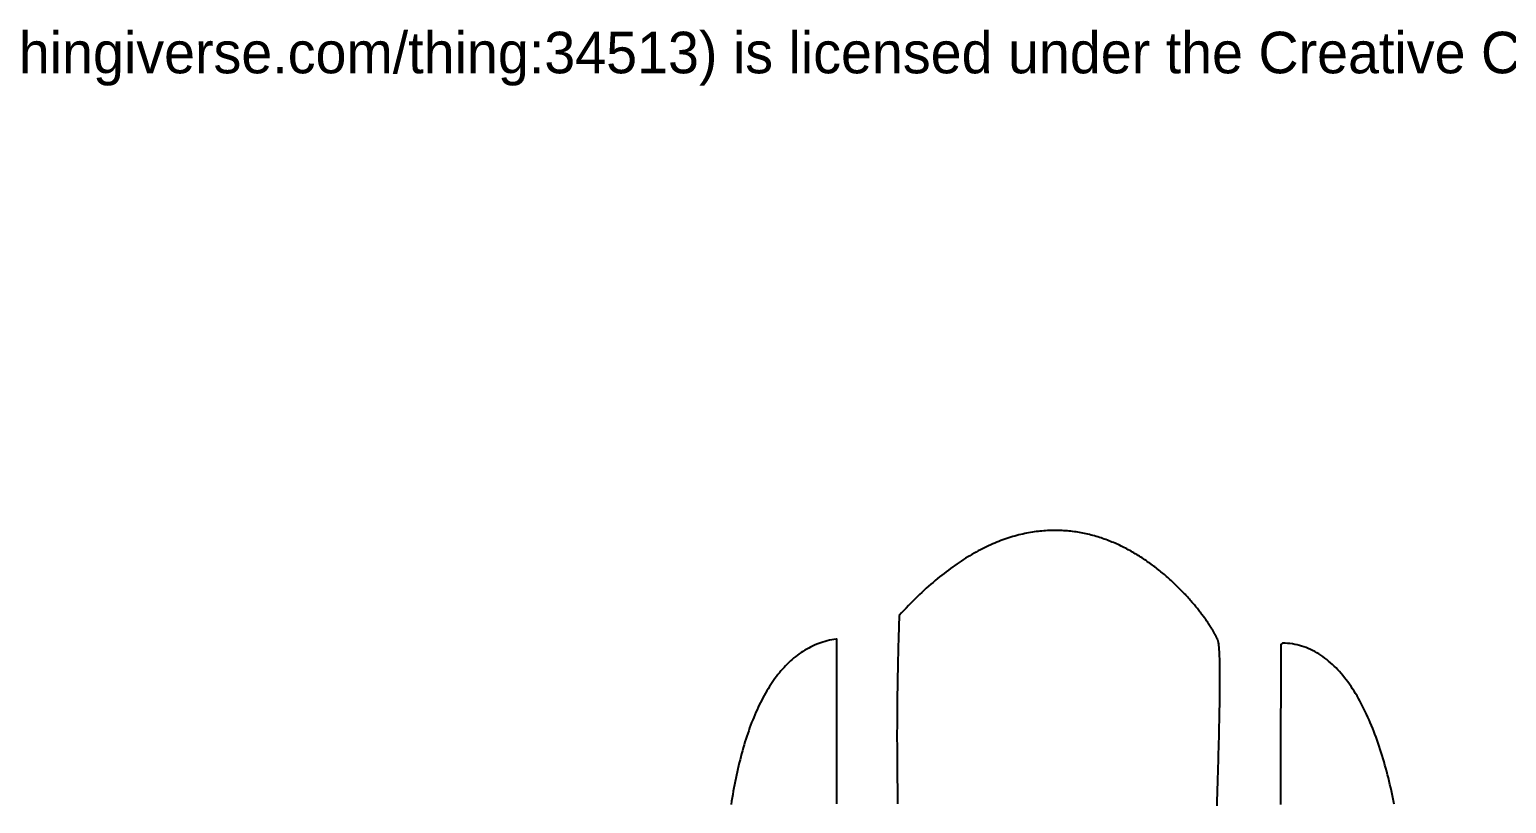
# Model space of a CAD drawing. Extents: x -41.2 to 15.8, y -4.2 to 22.
# Drawn here: x -34.06 to -26.95, y 11.11 to 14.83 of the extents above; entities that cross this region are included whole.
import ezdxf

# ---------------------------------------------------------------- set-up
doc = ezdxf.new("R2010")
doc.units = 0
doc.header["$MEASUREMENT"] = 0
doc.layers.add('dont_cut', color=3, linetype='CONTINUOUS')
doc.layers.add('LAYER_1', color=7, linetype='CONTINUOUS')

msp = doc.modelspace()

# ---------------------------------------------------------------- linework, layer by layer
at = {"layer": 'LAYER_1', "color": 7}
for points in [[(-28.3446, 11.0973, 0), (-28.3441, 11.1146, 0), (-28.3436, 11.1318, 0), (-28.3431, 11.1491, 0), (-28.3426, 11.1664, 0), (-28.3421, 11.1837, 0), (-28.3416, 11.201, 0), (-28.3411, 11.2183, 0), (-28.3406, 11.2355, 0), (-28.3401, 11.2527, 0), (-28.3396, 11.2698, 0), (-28.3391, 11.2869, 0), (-28.3386, 11.304, 0), (-28.3381, 11.321, 0), (-28.3376, 11.3379, 0), (-28.3372, 11.3547, 0), (-28.3367, 11.3714, 0), (-28.3363, 11.388, 0), (-28.3358, 11.4045, 0), (-28.3354, 11.4209, 0), (-28.335, 11.4371, 0), (-28.3346, 11.4533, 0), (-28.3342, 11.4692, 0), (-28.3338, 11.485, 0), (-28.3335, 11.5007, 0), (-28.3331, 11.5162, 0), (-28.3328, 11.5315, 0), (-28.3325, 11.5466, 0), (-28.3322, 11.5615, 0), (-28.332, 11.5763, 0), (-28.3317, 11.5908, 0), (-28.3315, 11.605, 0), (-28.3313, 11.6191, 0), (-28.3311, 11.6329, 0), (-28.331, 11.6465, 0), (-28.3308, 11.6598, 0), (-28.3307, 11.6729, 0), (-28.3307, 11.6857, 0), (-28.3306, 11.6982, 0), (-28.3306, 11.7104, 0), (-28.3306, 11.7223, 0), (-28.3306, 11.7339, 0), (-28.3307, 11.7452, 0), (-28.3308, 11.7562, 0), (-28.331, 11.7668, 0), (-28.3311, 11.7772, 0), (-28.3313, 11.7871, 0), (-28.3316, 11.7967, 0), (-28.3319, 11.806, 0), (-28.3322, 11.8148, 0), (-28.3325, 11.8233, 0), (-28.3329, 11.8314, 0), (-28.3334, 11.8391, 0), (-28.3338, 11.8464, 0), (-28.3344, 11.8533, 0), (-28.3349, 11.8598, 0), (-28.3355, 11.8658, 0), (-28.3362, 11.8714, 0), (-28.3369, 11.8765, 0), (-28.3376, 11.8812, 0), (-28.3384, 11.8854, 0), (-28.3389, 11.888, 0), (-28.3392, 11.8892, 0), (-28.3396, 11.8905, 0), (-28.3401, 11.8919, 0), (-28.3406, 11.8934, 0), (-28.3412, 11.895, 0), (-28.3419, 11.8967, 0), (-28.3426, 11.8985, 0), (-28.3434, 11.9004, 0), (-28.3443, 11.9024, 0), (-28.3452, 11.9044, 0), (-28.3462, 11.9065, 0), (-28.3473, 11.9087, 0), (-28.3484, 11.911, 0), (-28.3496, 11.9134, 0), (-28.3509, 11.9158, 0), (-28.3522, 11.9184, 0), (-28.3536, 11.921, 0), (-28.3551, 11.9237, 0), (-28.3566, 11.9264, 0), (-28.3582, 11.9292, 0), (-28.3599, 11.9321, 0), (-28.3616, 11.9351, 0), (-28.3634, 11.9381, 0), (-28.3653, 11.9412, 0), (-28.3672, 11.9444, 0), (-28.3692, 11.9476, 0), (-28.3712, 11.9509, 0), (-28.3733, 11.9543, 0), (-28.3755, 11.9577, 0), (-28.3777, 11.9612, 0), (-28.38, 11.9647, 0), (-28.3824, 11.9683, 0), (-28.3848, 11.9719, 0), (-28.3873, 11.9756, 0), (-28.3899, 11.9794, 0), (-28.3925, 11.9832, 0), (-28.3952, 11.987, 0), (-28.3979, 11.9909, 0), (-28.4007, 11.9949, 0), (-28.4036, 11.9989, 0), (-28.4065, 12.0029, 0), (-28.4095, 12.007, 0), (-28.4125, 12.0111, 0), (-28.4156, 12.0152, 0), (-28.4188, 12.0194, 0), (-28.422, 12.0237, 0), (-28.4253, 12.028, 0), (-28.4287, 12.0323, 0), (-28.4321, 12.0366, 0), (-28.4355, 12.041, 0), (-28.4391, 12.0454, 0), (-28.4426, 12.0498, 0), (-28.4463, 12.0543, 0), (-28.45, 12.0588, 0), (-28.4537, 12.0633, 0), (-28.4576, 12.0679, 0), (-28.4614, 12.0724, 0), (-28.4654, 12.077, 0), (-28.4694, 12.0816, 0), (-28.4734, 12.0863, 0), (-28.4775, 12.0909, 0), (-28.4817, 12.0956, 0), (-28.4859, 12.1003, 0), (-28.4902, 12.105, 0), (-28.4945, 12.1097, 0), (-28.4989, 12.1144, 0), (-28.5033, 12.1191, 0), (-28.5078, 12.1239, 0), (-28.5124, 12.1286, 0), (-28.517, 12.1334, 0), (-28.5217, 12.1381, 0), (-28.5264, 12.1429, 0), (-28.5312, 12.1477, 0), (-28.536, 12.1524, 0), (-28.5409, 12.1572, 0), (-28.5458, 12.162, 0), (-28.5508, 12.1667, 0), (-28.5559, 12.1715, 0), (-28.561, 12.1762, 0), (-28.5661, 12.181, 0), (-28.5713, 12.1857, 0), (-28.5766, 12.1904, 0), (-28.5819, 12.1952, 0), (-28.5873, 12.1999, 0), (-28.5927, 12.2046, 0), (-28.5982, 12.2092, 0), (-28.6037, 12.2139, 0), (-28.6093, 12.2185, 0), (-28.6149, 12.2232, 0), (-28.6206, 12.2278, 0), (-28.6263, 12.2323, 0), (-28.6321, 12.2369, 0), (-28.6379, 12.2414, 0), (-28.6438, 12.246, 0), (-28.6497, 12.2504, 0), (-28.6557, 12.2549, 0), (-28.6617, 12.2593, 0), (-28.6678, 12.2637, 0), (-28.6739, 12.2681, 0), (-28.6801, 12.2724, 0), (-28.6863, 12.2767, 0), (-28.6926, 12.281, 0), (-28.699, 12.2852, 0), (-28.7053, 12.2894, 0), (-28.7118, 12.2935, 0), (-28.7182, 12.2976, 0), (-28.7247, 12.3017, 0), (-28.7313, 12.3057, 0), (-28.7379, 12.3097, 0), (-28.7446, 12.3136, 0), (-28.7513, 12.3175, 0), (-28.7581, 12.3213, 0), (-28.7649, 12.3251, 0), (-28.7717, 12.3288, 0), (-28.7786, 12.3325, 0), (-28.7856, 12.3361, 0), (-28.7926, 12.3397, 0), (-28.7996, 12.3432, 0), (-28.8067, 12.3467, 0), (-28.8138, 12.3501, 0), (-28.821, 12.3534, 0), (-28.8282, 12.3567, 0), (-28.8354, 12.3599, 0), (-28.8427, 12.363, 0), (-28.8501, 12.3661, 0), (-28.8575, 12.3691, 0), (-28.8649, 12.372, 0), (-28.8724, 12.3749, 0), (-28.8799, 12.3777, 0), (-28.8875, 12.3804, 0), (-28.8951, 12.3831, 0), (-28.9028, 12.3856, 0), (-28.9105, 12.3881, 0), (-28.9182, 12.3906, 0), (-28.926, 12.3929, 0), (-28.9338, 12.3952, 0), (-28.9417, 12.3973, 0), (-28.9496, 12.3994, 0), (-28.9576, 12.4015, 0), (-28.9656, 12.4034, 0), (-28.9736, 12.4052, 0), (-28.9817, 12.407, 0), (-28.9898, 12.4086, 0), (-28.9979, 12.4102, 0), (-29.0061, 12.4117, 0), (-29.0144, 12.4131, 0), (-29.0226, 12.4143, 0), (-29.031, 12.4155, 0), (-29.0393, 12.4166, 0), (-29.0477, 12.4176, 0), (-29.0561, 12.4185, 0), (-29.0646, 12.4193, 0), (-29.0731, 12.42, 0), (-29.0817, 12.4206, 0), (-29.0903, 12.4211, 0), (-29.0989, 12.4214, 0), (-29.1076, 12.4217, 0), (-29.1163, 12.4219, 0), (-29.125, 12.4219, 0), (-29.1338, 12.4218, 0), (-29.1426, 12.4217, 0), (-29.1515, 12.4214, 0), (-29.1604, 12.421, 0), (-29.1693, 12.4204, 0), (-29.1782, 12.4198, 0), (-29.1872, 12.419, 0), (-29.1963, 12.4181, 0), (-29.2054, 12.4171, 0), (-29.2145, 12.416, 0), (-29.2236, 12.4147, 0), (-29.2328, 12.4133, 0), (-29.242, 12.4118, 0), (-29.2512, 12.4102, 0), (-29.2605, 12.4084, 0), (-29.2698, 12.4065, 0), (-29.2792, 12.4044, 0), (-29.2886, 12.4023, 0), (-29.298, 12.3999, 0), (-29.3074, 12.3975, 0), (-29.3169, 12.3949, 0), (-29.3264, 12.3922, 0), (-29.336, 12.3893, 0), (-29.3456, 12.3863, 0), (-29.3552, 12.3831, 0), (-29.3649, 12.3798, 0), (-29.3745, 12.3764, 0), (-29.3842, 12.3728, 0), (-29.394, 12.3691, 0), (-29.4038, 12.3652, 0), (-29.4136, 12.3611, 0), (-29.4234, 12.3569, 0), (-29.4333, 12.3526, 0), (-29.4432, 12.3481, 0), (-29.4531, 12.3434, 0), (-29.4631, 12.3386, 0), (-29.4731, 12.3336, 0), (-29.4831, 12.3284, 0), (-29.4932, 12.3231, 0), (-29.5032, 12.3177, 0), (-29.5134, 12.312, 0), (-29.5235, 12.3062, 0), (-29.5337, 12.3003, 0), (-29.5439, 12.2941, 0), (-29.5541, 12.2878, 0), (-29.5644, 12.2814, 0), (-29.5746, 12.2747, 0), (-29.585, 12.2679, 0), (-29.5953, 12.2609, 0), (-29.6057, 12.2537, 0), (-29.6161, 12.2463, 0), (-29.6265, 12.2388, 0), (-29.6369, 12.2311, 0), (-29.6474, 12.2232, 0), (-29.6579, 12.2151, 0), (-29.6684, 12.2069, 0), (-29.679, 12.1984, 0), (-29.6896, 12.1898, 0), (-29.7002, 12.1809, 0), (-29.7108, 12.1719, 0), (-29.7215, 12.1627, 0), (-29.7322, 12.1533, 0), (-29.7429, 12.1437, 0), (-29.7536, 12.1339, 0), (-29.7644, 12.1239, 0), (-29.7751, 12.1138, 0), (-29.786, 12.1034, 0), (-29.7968, 12.0928, 0), (-29.8076, 12.082, 0), (-29.8185, 12.071, 0), (-29.8294, 12.0598, 0), (-29.8404, 12.0484, 0), (-29.8513, 12.0368, 0), (-29.8623, 12.025, 0), (-29.8733, 12.013, 0)], [(-29.8733, 12.013, 0), (-29.8739, 11.9946, 0), (-29.8745, 11.9764, 0), (-29.875, 11.9585, 0), (-29.8756, 11.9408, 0), (-29.8761, 11.9233, 0), (-29.8766, 11.906, 0), (-29.8771, 11.889, 0), (-29.8776, 11.8722, 0), (-29.878, 11.8556, 0), (-29.8784, 11.8391, 0), (-29.8788, 11.8229, 0), (-29.8792, 11.8069, 0), (-29.8796, 11.7911, 0), (-29.88, 11.7754, 0), (-29.8803, 11.76, 0), (-29.8806, 11.7447, 0), (-29.8809, 11.7296, 0), (-29.8812, 11.7146, 0), (-29.8815, 11.6999, 0), (-29.8818, 11.6853, 0), (-29.882, 11.6708, 0), (-29.8822, 11.6565, 0), (-29.8824, 11.6424, 0), (-29.8826, 11.6284, 0), (-29.8828, 11.6146, 0), (-29.883, 11.6009, 0), (-29.8831, 11.5873, 0), (-29.8833, 11.5738, 0), (-29.8834, 11.5605, 0), (-29.8835, 11.5473, 0), (-29.8836, 11.5342, 0), (-29.8837, 11.5213, 0), (-29.8838, 11.5084, 0), (-29.8838, 11.4957, 0), (-29.8839, 11.483, 0), (-29.8839, 11.4705, 0), (-29.884, 11.458, 0), (-29.884, 11.4456, 0), (-29.884, 11.4333, 0), (-29.884, 11.4211, 0), (-29.884, 11.409, 0), (-29.8839, 11.3969, 0), (-29.8839, 11.385, 0), (-29.8839, 11.373, 0), (-29.8838, 11.3612, 0), (-29.8837, 11.3494, 0), (-29.8837, 11.3376, 0), (-29.8836, 11.3259, 0), (-29.8835, 11.3142, 0), (-29.8834, 11.3026, 0), (-29.8833, 11.291, 0), (-29.8832, 11.2795, 0), (-29.8831, 11.2679, 0), (-29.883, 11.2564, 0), (-29.8828, 11.2449, 0), (-29.8827, 11.2335, 0), (-29.8826, 11.222, 0), (-29.8824, 11.2105, 0), (-29.8823, 11.1991, 0), (-29.8821, 11.1876, 0), (-29.8819, 11.1762, 0), (-29.8818, 11.1647, 0), (-29.8816, 11.1532, 0), (-29.8814, 11.1417, 0), (-29.8812, 11.1302, 0), (-29.881, 11.1186, 0), (-29.8809, 11.107, 0)], [(-30.1733, 11.1056, 0), (-30.1733, 11.1248, 0), (-30.1733, 11.1441, 0), (-30.1733, 11.1634, 0), (-30.1733, 11.1826, 0), (-30.1733, 11.2019, 0), (-30.1733, 11.2211, 0), (-30.1733, 11.2402, 0), (-30.1733, 11.2593, 0), (-30.1733, 11.2784, 0), (-30.1733, 11.2973, 0), (-30.1733, 11.3162, 0), (-30.1733, 11.335, 0), (-30.1733, 11.3537, 0), (-30.1733, 11.3722, 0), (-30.1733, 11.3906, 0), (-30.1733, 11.4089, 0), (-30.1733, 11.427, 0), (-30.1733, 11.4449, 0), (-30.1733, 11.4627, 0), (-30.1733, 11.4803, 0), (-30.1733, 11.4976, 0), (-30.1733, 11.5148, 0), (-30.1733, 11.5318, 0), (-30.1733, 11.5485, 0), (-30.1733, 11.5649, 0), (-30.1733, 11.5811, 0), (-30.1733, 11.5971, 0), (-30.1733, 11.6127, 0), (-30.1733, 11.6281, 0), (-30.1733, 11.6432, 0), (-30.1733, 11.6579, 0), (-30.1733, 11.6723, 0), (-30.1733, 11.6864, 0), (-30.1733, 11.7002, 0), (-30.1733, 11.7136, 0), (-30.1733, 11.7266, 0), (-30.1733, 11.7392, 0), (-30.1733, 11.7515, 0), (-30.1733, 11.7633, 0), (-30.1733, 11.7748, 0), (-30.1733, 11.7858, 0), (-30.1733, 11.7964, 0), (-30.1733, 11.8065, 0), (-30.1733, 11.8162, 0), (-30.1733, 11.8254, 0), (-30.1733, 11.8341, 0), (-30.1733, 11.8423, 0), (-30.1733, 11.85, 0), (-30.1733, 11.8573, 0), (-30.1733, 11.8639, 0), (-30.1733, 11.8701, 0), (-30.1733, 11.8757, 0), (-30.1733, 11.8807, 0), (-30.1733, 11.8852, 0), (-30.1733, 11.8891, 0), (-30.1733, 11.8924, 0), (-30.1733, 11.8951, 0), (-30.1733, 11.8972, 0), (-30.1733, 11.8986, 0), (-30.1733, 11.8994, 0), (-30.176, 11.8992, 0), (-30.187, 11.8975, 0), (-30.1979, 11.8955, 0), (-30.2087, 11.8932, 0), (-30.2193, 11.8907, 0), (-30.2297, 11.8879, 0), (-30.2401, 11.8848, 0), (-30.2502, 11.8815, 0), (-30.2603, 11.8779, 0), (-30.2702, 11.874, 0), (-30.28, 11.8699, 0), (-30.2897, 11.8655, 0), (-30.2993, 11.8609, 0), (-30.3087, 11.856, 0), (-30.3179, 11.8509, 0), (-30.3271, 11.8456, 0), (-30.3361, 11.8399, 0), (-30.345, 11.8341, 0), (-30.3538, 11.828, 0), (-30.3625, 11.8217, 0), (-30.371, 11.8151, 0), (-30.3794, 11.8084, 0), (-30.3877, 11.8014, 0), (-30.3958, 11.7941, 0), (-30.4039, 11.7867, 0), (-30.4118, 11.779, 0), (-30.4196, 11.7711, 0), (-30.4273, 11.763, 0), (-30.4348, 11.7547, 0), (-30.4423, 11.7461, 0), (-30.4496, 11.7374, 0), (-30.4568, 11.7284, 0), (-30.4639, 11.7193, 0), (-30.4709, 11.7099, 0), (-30.4778, 11.7004, 0), (-30.4845, 11.6906, 0), (-30.4912, 11.6807, 0), (-30.4977, 11.6705, 0), (-30.5041, 11.6602, 0), (-30.5105, 11.6497, 0), (-30.5167, 11.639, 0), (-30.5228, 11.6281, 0), (-30.5288, 11.617, 0), (-30.5346, 11.6058, 0), (-30.5404, 11.5944, 0), (-30.5461, 11.5828, 0), (-30.5517, 11.5711, 0), (-30.5571, 11.5591, 0), (-30.5625, 11.5471, 0), (-30.5678, 11.5348, 0), (-30.5729, 11.5224, 0), (-30.578, 11.5098, 0), (-30.583, 11.4971, 0), (-30.5878, 11.4842, 0), (-30.5926, 11.4712, 0), (-30.5973, 11.458, 0), (-30.6018, 11.4447, 0), (-30.6063, 11.4312, 0), (-30.6107, 11.4176, 0), (-30.615, 11.4039, 0), (-30.6192, 11.39, 0), (-30.6233, 11.376, 0), (-30.6273, 11.3618, 0), (-30.6312, 11.3476, 0), (-30.635, 11.3332, 0), (-30.6387, 11.3186, 0), (-30.6424, 11.304, 0), (-30.646, 11.2892, 0), (-30.6494, 11.2743, 0), (-30.6528, 11.2593, 0), (-30.6561, 11.2442, 0), (-30.6593, 11.229, 0), (-30.6625, 11.2137, 0), (-30.6655, 11.1983, 0), (-30.6685, 11.1827, 0), (-30.6714, 11.1671, 0), (-30.6742, 11.1514, 0), (-30.6769, 11.1355, 0), (-30.6795, 11.1196, 0), (-30.6821, 11.1036, 0)], [(-27.493, 11.1048, 0), (-27.4962, 11.1207, 0), (-27.4994, 11.1365, 0), (-27.5027, 11.1524, 0), (-27.5061, 11.1682, 0), (-27.5097, 11.1839, 0), (-27.5133, 11.1997, 0), (-27.517, 11.2154, 0), (-27.5208, 11.231, 0), (-27.5248, 11.2465, 0), (-27.5288, 11.262, 0), (-27.5329, 11.2775, 0), (-27.5372, 11.2928, 0), (-27.5415, 11.3081, 0), (-27.546, 11.3233, 0), (-27.5505, 11.3384, 0), (-27.5552, 11.3534, 0), (-27.5599, 11.3683, 0), (-27.5648, 11.3831, 0), (-27.5698, 11.3978, 0), (-27.5748, 11.4123, 0), (-27.58, 11.4268, 0), (-27.5853, 11.4411, 0), (-27.5908, 11.4553, 0), (-27.5963, 11.4693, 0), (-27.6019, 11.4832, 0), (-27.6077, 11.497, 0), (-27.6135, 11.5106, 0), (-27.6195, 11.524, 0), (-27.6256, 11.5373, 0), (-27.6318, 11.5504, 0), (-27.6382, 11.5634, 0), (-27.6446, 11.5761, 0), (-27.6512, 11.5887, 0), (-27.6578, 11.6011, 0), (-27.6646, 11.6132, 0), (-27.6716, 11.6252, 0), (-27.6786, 11.637, 0), (-27.6858, 11.6486, 0), (-27.693, 11.6599, 0), (-27.7004, 11.671, 0), (-27.708, 11.6819, 0), (-27.7156, 11.6926, 0), (-27.7234, 11.703, 0), (-27.7313, 11.7132, 0), (-27.7393, 11.7232, 0), (-27.7475, 11.7328, 0), (-27.7557, 11.7423, 0), (-27.7641, 11.7514, 0), (-27.7727, 11.7603, 0), (-27.7813, 11.7689, 0), (-27.7901, 11.7773, 0), (-27.799, 11.7853, 0), (-27.8081, 11.7931, 0), (-27.8173, 11.8006, 0), (-27.8266, 11.8077, 0), (-27.8361, 11.8146, 0), (-27.8456, 11.8211, 0), (-27.8554, 11.8274, 0), (-27.8652, 11.8333, 0), (-27.8752, 11.8389, 0), (-27.8853, 11.8441, 0), (-27.8956, 11.849, 0), (-27.906, 11.8536, 0), (-27.9165, 11.8578, 0), (-27.9272, 11.8617, 0), (-27.938, 11.8652, 0), (-27.949, 11.8683, 0), (-27.9601, 11.8711, 0), (-27.9713, 11.8735, 0), (-27.9827, 11.8756, 0), (-27.9942, 11.8772, 0), (-28.0059, 11.8784, 0), (-28.0177, 11.8793, 0), (-28.0297, 11.8797, 0), (-28.0388, 11.8727, 0), (-28.0388, 11.8446, 0), (-28.0388, 11.8171, 0), (-28.0388, 11.7903, 0), (-28.0388, 11.7642, 0), (-28.0388, 11.7386, 0), (-28.0388, 11.7138, 0), (-28.0388, 11.6895, 0), (-28.0388, 11.6658, 0), (-28.0388, 11.6427, 0), (-28.0388, 11.6202, 0), (-28.0388, 11.5982, 0), (-28.0388, 11.5769, 0), (-28.0389, 11.5561, 0), (-28.0389, 11.5358, 0), (-28.0389, 11.516, 0), (-28.0389, 11.4968, 0), (-28.0389, 11.4781, 0), (-28.0389, 11.4598, 0), (-28.039, 11.4421, 0), (-28.039, 11.4249, 0), (-28.039, 11.4081, 0), (-28.039, 11.3918, 0), (-28.039, 11.3759, 0), (-28.0391, 11.3605, 0), (-28.0391, 11.3454, 0), (-28.0391, 11.3309, 0), (-28.0391, 11.3167, 0), (-28.0391, 11.3029, 0), (-28.0392, 11.2895, 0), (-28.0392, 11.2765, 0), (-28.0392, 11.2638, 0), (-28.0392, 11.2515, 0), (-28.0393, 11.2396, 0), (-28.0393, 11.228, 0), (-28.0393, 11.2167, 0), (-28.0393, 11.2057, 0), (-28.0393, 11.1951, 0), (-28.0394, 11.1847, 0), (-28.0394, 11.1746, 0), (-28.0394, 11.1648, 0), (-28.0394, 11.1553, 0), (-28.0395, 11.146, 0), (-28.0395, 11.137, 0), (-28.0395, 11.1281, 0), (-28.0395, 11.1196, 0), (-28.0396, 11.1112, 0), (-28.0396, 11.103, 0)]]:
    msp.add_polyline3d(points, dxfattribs=at)

# ---------------------------------------------------------------- texts
at = {"layer": 'dont_cut'}
msp.add_text('Mounted Deer / Reindeer Head by phenoptix (http://www.thingiverse.com/thing:34513) is licensed under the Creative Commons - Attribution - Share Alike license.', height=0.2, dxfattribs=at).set_placement((-40.97546, 14.62122))

doc.saveas('drawing.dxf')
